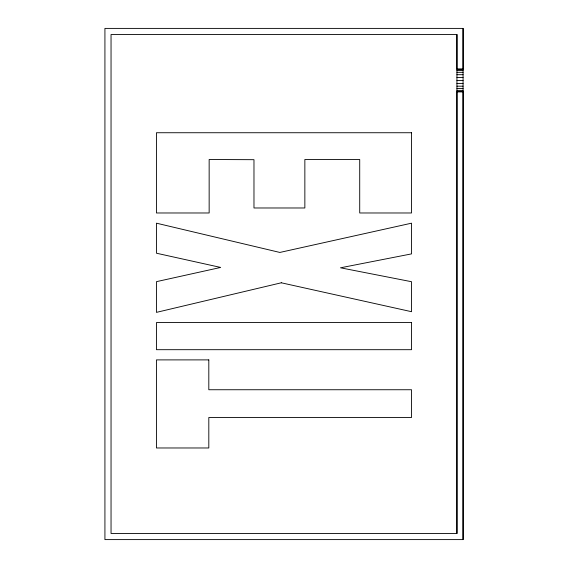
<?xml version="1.0" encoding="UTF-8"?>
<svg xmlns="http://www.w3.org/2000/svg" width="568" height="568" viewBox="0 0 568 568"><rect width="100%" height="100%" fill="white"/><g stroke="black" fill="none" stroke-linecap="round" stroke-linejoin="round"><path stroke-width="0.85" d="M463.076 68.962L456.942 68.962L456.942 34.52L111.044 34.52L111.044 533.48L456.942 533.48L456.956 91.917L463.076 91.917L463.069 539.6L104.924 539.6L104.924 28.4L463.069 28.4L463.069 69.353L456.942 69.353M456.942 70.496L463.069 70.496M456.942 72.321L463.069 72.321M456.942 74.699L463.069 74.699M456.942 77.468L463.069 77.468M456.942 80.436L463.069 80.436M456.942 83.411L463.069 83.411M456.942 86.18L463.069 86.18M456.942 88.558L463.069 88.558M456.942 90.383L463.069 90.383M456.942 91.526L463.069 91.526M463.069 28.4L463.069 539.6M456.942 34.52L456.942 533.48M281.302 282.793L156.448 312.372L156.448 281.657L220.668 267.436L156.448 253.214L156.448 223.181L279.861 252.44L411.537 223.181L411.537 253.889L340.495 267.798L411.537 281.714L411.537 311.697L281.302 282.793M411.537 132.734L156.448 132.734L156.448 212.979L209.152 212.979L209.152 159.509L253.974 159.686L253.974 207.98L304.853 207.98L304.853 159.509L359.714 159.509L359.714 212.979L411.537 212.979L411.537 132.734M411.537 322.574L156.448 322.574L156.448 349.689L411.537 349.689L411.537 322.574M208.811 359.892L156.448 359.892L156.448 447.975L208.811 447.975L208.811 417.501L411.537 417.501L411.537 389.74L208.811 389.74L208.811 359.892"/></g></svg>
